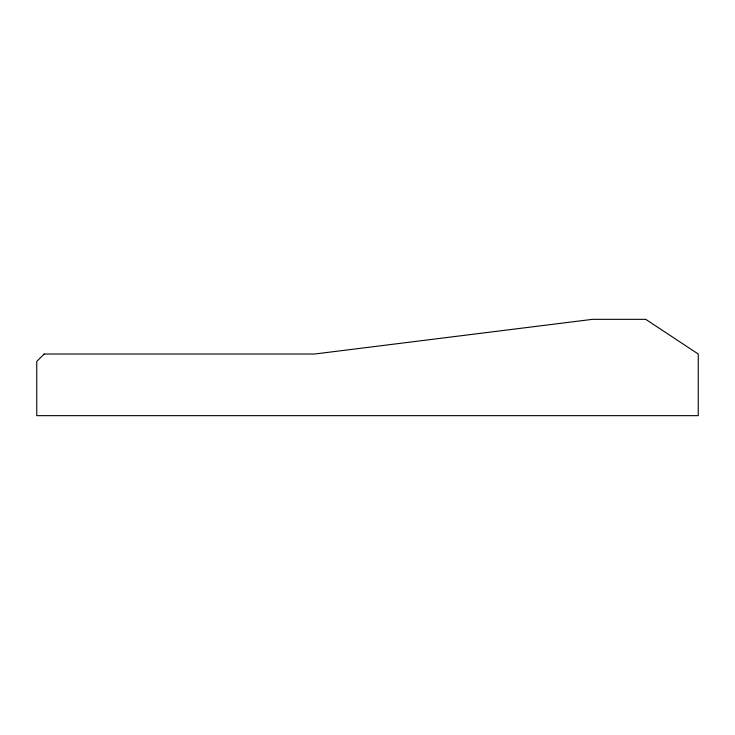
<?xml version="1.0" encoding="UTF-8"?>
<svg xmlns="http://www.w3.org/2000/svg" width="735" height="735" viewBox="0 0 735 735"><rect width="100%" height="100%" fill="white"/><g stroke="black" fill="none" stroke-linecap="round" stroke-linejoin="round"><path stroke-width="1.1" d="M44.183 354.022L36.75 361.455L36.75 415.661L698.25 415.661L698.25 354.022L645.725 319.339L592.52 319.339L314.635 354.022L44.183 354.022"/></g></svg>
